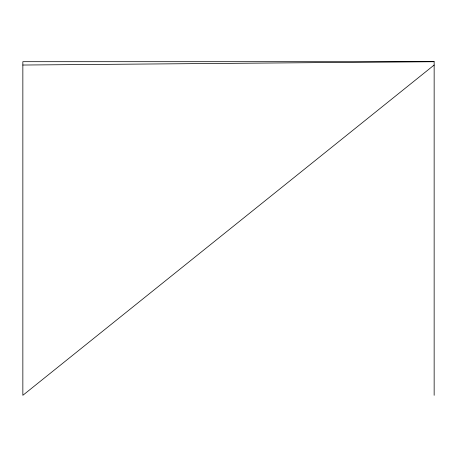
<?xml version="1.0" encoding="UTF-8"?>
<svg xmlns="http://www.w3.org/2000/svg" width="457" height="457" viewBox="0 0 457 457"><rect width="100%" height="100%" fill="white"/><g stroke="black" fill="none" stroke-linecap="round" stroke-linejoin="round"><path stroke-width="0.69" d="M434.15 65.031L22.85 395.311L22.85 61.689L434.15 61.689L434.15 395.311M22.85 65.031L434.15 61.689"/></g></svg>
